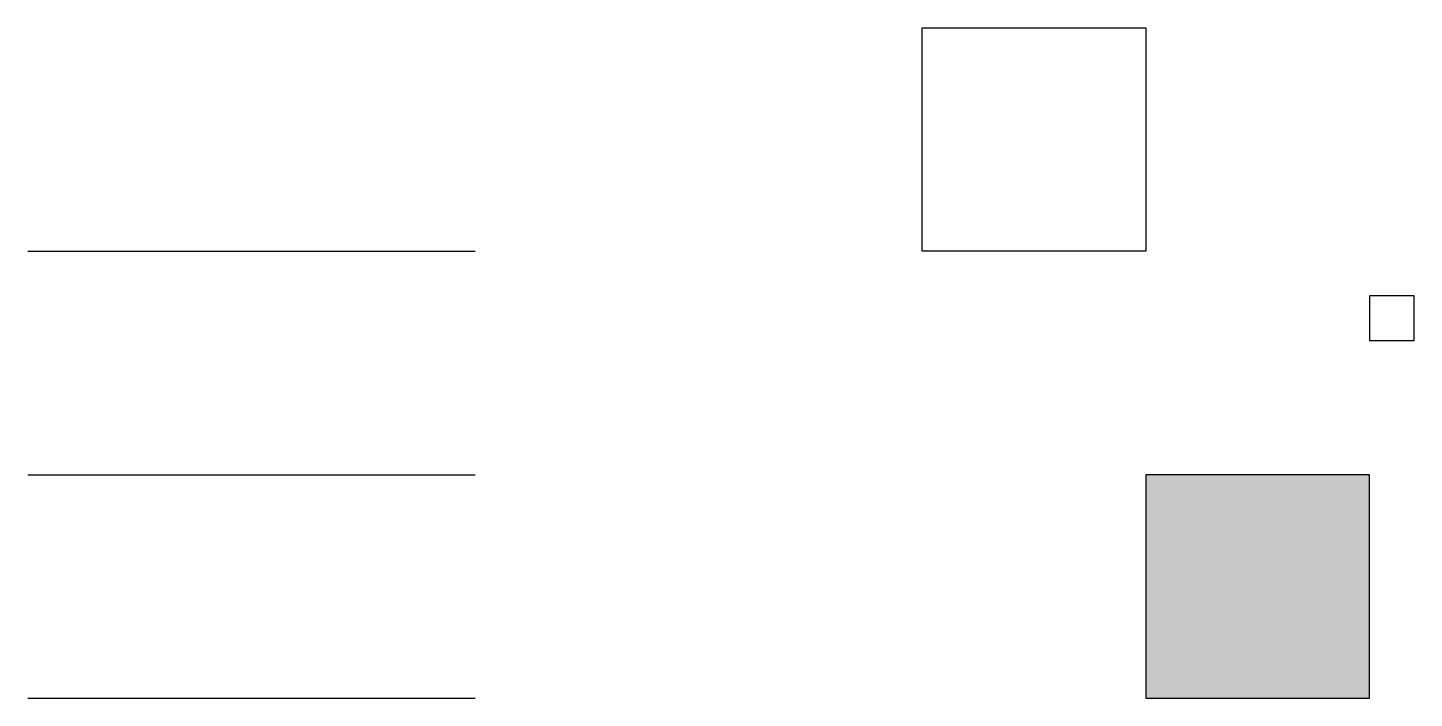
# Model space of a CAD drawing. Header units: millimetres. Extents: x 0 to 31, y 0 to 15.
import ezdxf
from ezdxf.xclip import XClip

# ---------------------------------------------------------------- set-up
doc = ezdxf.new("R2010")
doc.units = ezdxf.units.MM
doc.header["$XCLIPFRAME"] = 2
picture_1 = doc.add_image_def('image1.png', size_in_pixel=(32, 32))

# ---------------------------------------------------------------- blocks, each defined once
blk = doc.blocks.new('sq')
blk.add_lwpolyline([(0, 0), (3, 0), (3, 3), (0, 3)], close=True)

msp = doc.modelspace()

# ---------------------------------------------------------------- hatches: boundary and pattern name
h = msp.add_hatch(color=256)
h.dxf.hatch_style = 1
h.paths.add_polyline_path([(25, 0), (30, 0), (30, 5), (25, 5)])

# ---------------------------------------------------------------- linework, layer by layer
for p, q in [((0, 10), (10, 10)), ((0, 5), (10, 5)), ((0, 0), (10, 0))]:
    msp.add_line(p, q)
msp.add_lwpolyline([(25, 0), (30, 0), (30, 5), (25, 5)], close=True)

# ---------------------------------------------------------------- block references
ref = msp.add_blockref('sq', (30, 8))
XClip(ref).set_block_clipping_path([(0, 0), (1, 1)])

# ---------------------------------------------------------------- pictures from other files: only their frames are drawn
image = msp.add_image(picture_1, insert=(20, 10), size_in_units=(5, 5))
image.dxf.flags = 7

doc.saveas('drawing.dxf')
